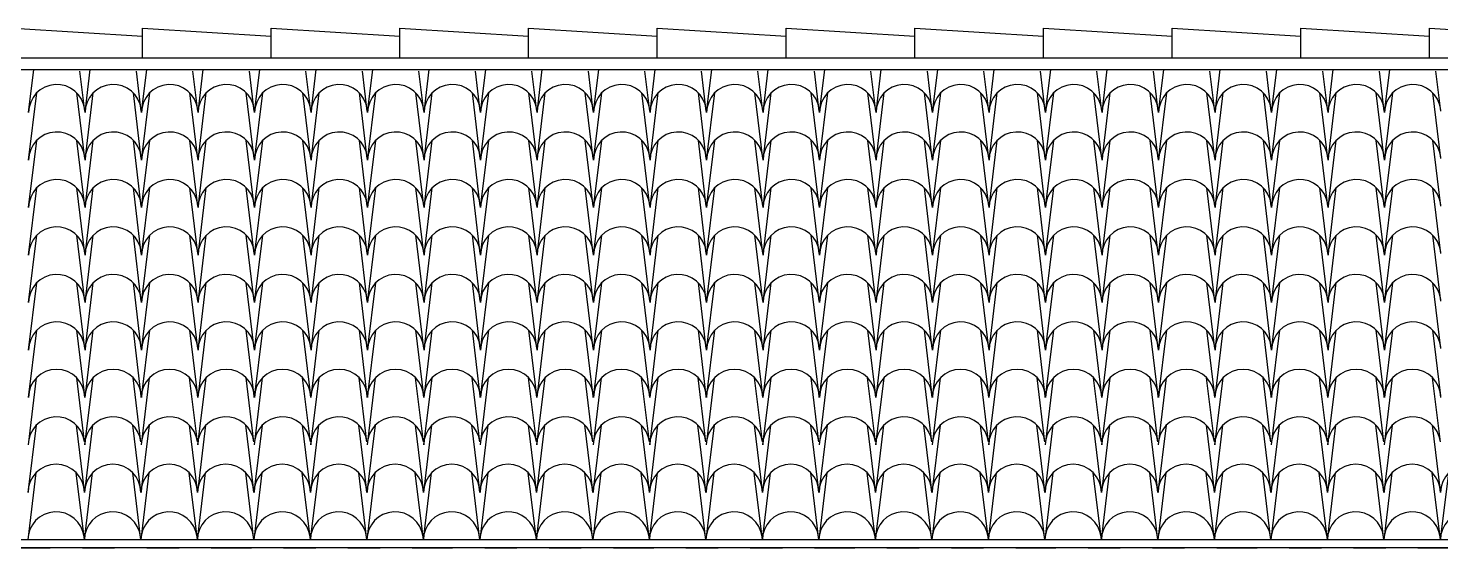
# Model space of a CAD drawing. Extents: x 183 to 373, y 23 to 105.
# Drawn here: x 220.307 to 224.697, y 49.585 to 51.2 of the extents above; entities that cross this region are included whole.
import ezdxf

# ---------------------------------------------------------------- set-up
doc = ezdxf.new("R2010")
doc.units = 0
doc.header["$LTSCALE"] = 0.005
doc.linetypes.add('C5', pattern=[60, 50, -5, 0, -5])
doc.linetypes.add('TRAÇO-2PTOS_P', pattern=[0.625, 0.25, -0.125, 0, -0.125, 0, -0.125])
for name, color, linetype in [('A-01', 1, 'CONTINUOUS'), ('ARQ-EXO-1_100', 251, 'C5'), ('BL-AR-TELHA 2', 2, 'CONTINUOUS'), ('TELHA', 3, 'CONTINUOUS')]:
    doc.layers.add(name, color=color, linetype=linetype)

msp = doc.modelspace()

# ---------------------------------------------------------------- linework, layer by layer
at = {"layer": 'A-01', "color": 3}
for p, q in [((220.2623, 51.1998), (220.6623, 51.1753)), ((220.6623, 51.1077), (220.6623, 51.1998)), ((220.6623, 51.1998), (221.0622, 51.1753)), ((221.0622, 51.1998), (221.4622, 51.1753)), ((221.0622, 51.1077), (221.0622, 51.1998)), ((221.4622, 51.1077), (221.4622, 51.1998)), ((221.4622, 51.1998), (221.8622, 51.1753)), ((221.8622, 51.1077), (221.8622, 51.1998)), ((221.8622, 51.1998), (222.2622, 51.1753)), ((222.2622, 51.1077), (222.2622, 51.1998)), ((222.2622, 51.1998), (222.6622, 51.1753)), ((222.6622, 51.1998), (223.0622, 51.1753)), ((222.6622, 51.1077), (222.6622, 51.1998)), ((223.0622, 51.1077), (223.0622, 51.1998)), ((223.0622, 51.1998), (223.4622, 51.1753)), ((223.4622, 51.1077), (223.4622, 51.1998)), ((223.4622, 51.1998), (223.8622, 51.1753)), ((223.8622, 51.1077), (223.8622, 51.1998)), ((223.8622, 51.1998), (224.2622, 51.1753)), ((224.2622, 51.1998), (224.6622, 51.1753)), ((224.2622, 51.1077), (224.2622, 51.1998)), ((224.6622, 51.1077), (224.6622, 51.1998)), ((224.6622, 51.1998), (225.0622, 51.1753)), ((212.5123, 51.1077), (261.8473, 51.1077)), ((212.5123, 51.0717), (261.8473, 51.0717))]:
    msp.add_line(p, q, dxfattribs=at)
at = {"layer": 'ARQ-EXO-1_100', "color": 252, "linetype": 'TRAÇO-2PTOS_P', "ltscale": 100}
msp.add_line((205.8759, 49.5853), (267.1857, 49.5853), dxfattribs=at)
at = {"layer": 'BL-AR-TELHA 2'}
for p, q in [((220.3086, 50.9375), (220.3247, 51.0717)), ((220.483, 50.9423), (220.4681, 51.066)), ((220.4841, 50.9375), (220.5003, 51.0717)), ((220.6586, 50.9423), (220.6437, 51.066)), ((220.6597, 50.9375), (220.6759, 51.0717)), ((220.8341, 50.9423), (220.8192, 51.066)), ((220.8353, 50.9375), (220.8514, 51.0717)), ((221.0097, 50.9423), (220.9948, 51.066)), ((221.0109, 50.9375), (221.027, 51.0717)), ((221.1853, 50.9423), (221.1704, 51.066)), ((221.1864, 50.9375), (221.2026, 51.0717)), ((221.3609, 50.9423), (221.3459, 51.066)), ((221.362, 50.9375), (221.3781, 51.0717)), ((221.5364, 50.9423), (221.5215, 51.066)), ((221.5376, 50.9375), (221.5537, 51.0717)), ((221.712, 50.9423), (221.6971, 51.066)), ((221.7131, 50.9375), (221.7293, 51.0717)), ((221.8876, 50.9423), (221.8727, 51.066)), ((221.8887, 50.9375), (221.9048, 51.0717)), ((222.0631, 50.9423), (222.0482, 51.066)), ((222.0643, 50.9375), (222.0804, 51.0717)), ((222.2387, 50.9423), (222.2238, 51.066)), ((222.2398, 50.9375), (222.256, 51.0717)), ((222.4143, 50.9423), (222.3994, 51.066)), ((222.4154, 50.9375), (222.4316, 51.0717)), ((222.5898, 50.9423), (222.5749, 51.066)), ((222.591, 50.9375), (222.6071, 51.0717)), ((222.7654, 50.9423), (222.7505, 51.066)), ((222.7665, 50.9375), (222.7827, 51.0717)), ((222.941, 50.9423), (222.9261, 51.066)), ((222.9421, 50.9375), (222.9583, 51.0717)), ((223.1165, 50.9423), (223.1016, 51.066)), ((223.1177, 50.9375), (223.1338, 51.0717)), ((223.2921, 50.9423), (223.2772, 51.066)), ((223.2933, 50.9375), (223.3094, 51.0717)), ((223.4677, 50.9423), (223.4528, 51.066)), ((223.4688, 50.9375), (223.485, 51.0717)), ((223.6433, 50.9423), (223.6284, 51.066)), ((223.6444, 50.9375), (223.6605, 51.0717)), ((223.8188, 50.9423), (223.8039, 51.066)), ((223.82, 50.9375), (223.8361, 51.0717)), ((223.9944, 50.9423), (223.9795, 51.066)), ((223.9955, 50.9375), (224.0117, 51.0717)), ((224.17, 50.9423), (224.1551, 51.066)), ((224.1711, 50.9375), (224.1873, 51.0717)), ((224.3455, 50.9423), (224.3306, 51.066)), ((224.3467, 50.9375), (224.3628, 51.0717)), ((224.5211, 50.9423), (224.5062, 51.066)), ((224.5222, 50.9375), (224.5384, 51.0717)), ((224.6967, 50.9423), (224.6818, 51.066)), ((220.3086, 50.79), (220.3337, 50.9989)), ((220.483, 50.7947), (220.4584, 50.9989)), ((220.4841, 50.79), (220.5093, 50.9989)), ((220.6586, 50.7947), (220.634, 50.9989)), ((220.6597, 50.79), (220.6849, 50.9989)), ((220.8341, 50.7947), (220.8096, 50.9989)), ((220.8353, 50.79), (220.8604, 50.9989)), ((221.0097, 50.7947), (220.9851, 50.9989)), ((221.0109, 50.79), (221.036, 50.9989)), ((221.1853, 50.7947), (221.1607, 50.9989)), ((221.1864, 50.79), (221.2116, 50.9989)), ((221.3609, 50.7947), (221.3363, 50.9989)), ((221.362, 50.79), (221.3871, 50.9989)), ((221.5364, 50.7947), (221.5118, 50.9989)), ((221.5376, 50.79), (221.5627, 50.9989)), ((221.712, 50.7947), (221.6874, 50.9989)), ((221.7131, 50.79), (221.7383, 50.9989)), ((221.8876, 50.7947), (221.863, 50.9989)), ((221.8887, 50.79), (221.9139, 50.9989)), ((222.0631, 50.7947), (222.0385, 50.9989)), ((222.0643, 50.79), (222.0894, 50.9989)), ((222.2387, 50.7947), (222.2141, 50.9989)), ((222.2398, 50.79), (222.265, 50.9989)), ((222.4143, 50.7947), (222.3897, 50.9989)), ((222.4154, 50.79), (222.4406, 50.9989)), ((222.5898, 50.7947), (222.5653, 50.9989)), ((222.591, 50.79), (222.6161, 50.9989)), ((222.7654, 50.7947), (222.7408, 50.9989)), ((222.7665, 50.79), (222.7917, 50.9989)), ((222.941, 50.7947), (222.9164, 50.9989)), ((222.9421, 50.79), (222.9673, 50.9989)), ((223.1165, 50.7947), (223.092, 50.9989)), ((223.1177, 50.79), (223.1428, 50.9989)), ((223.2921, 50.7947), (223.2675, 50.9989)), ((223.2933, 50.79), (223.3184, 50.9989)), ((223.4677, 50.7947), (223.4431, 50.9989)), ((223.4688, 50.79), (223.494, 50.9989)), ((223.6433, 50.7947), (223.6187, 50.9989)), ((223.6444, 50.79), (223.6695, 50.9989)), ((223.8188, 50.7947), (223.7942, 50.9989)), ((223.82, 50.79), (223.8451, 50.9989)), ((223.9944, 50.7947), (223.9698, 50.9989)), ((223.9955, 50.79), (224.0207, 50.9989)), ((224.17, 50.7947), (224.1454, 50.9989)), ((224.1711, 50.79), (224.1963, 50.9989)), ((224.3455, 50.7947), (224.321, 50.9989)), ((224.3467, 50.79), (224.3718, 50.9989)), ((224.5211, 50.7947), (224.4965, 50.9989)), ((224.5222, 50.79), (224.5474, 50.9989)), ((224.6967, 50.7947), (224.6721, 50.9989)), ((220.3086, 50.6424), (220.3337, 50.8514)), ((220.483, 50.6472), (220.4584, 50.8514)), ((220.4841, 50.6424), (220.5093, 50.8514)), ((220.6586, 50.6472), (220.634, 50.8514)), ((220.6597, 50.6424), (220.6849, 50.8514)), ((220.8341, 50.6472), (220.8096, 50.8514)), ((220.8353, 50.6424), (220.8604, 50.8514)), ((221.0097, 50.6472), (220.9851, 50.8514)), ((221.0109, 50.6424), (221.036, 50.8514)), ((221.1853, 50.6472), (221.1607, 50.8514)), ((221.1864, 50.6424), (221.2116, 50.8514)), ((221.3609, 50.6472), (221.3363, 50.8514)), ((221.362, 50.6424), (221.3871, 50.8514)), ((221.5364, 50.6472), (221.5118, 50.8514)), ((221.5376, 50.6424), (221.5627, 50.8514)), ((221.712, 50.6472), (221.6874, 50.8514)), ((221.7131, 50.6424), (221.7383, 50.8514)), ((221.8876, 50.6472), (221.863, 50.8514)), ((221.8887, 50.6424), (221.9139, 50.8514)), ((222.0631, 50.6472), (222.0385, 50.8514)), ((222.0643, 50.6424), (222.0894, 50.8514)), ((222.2387, 50.6472), (222.2141, 50.8514)), ((222.2398, 50.6424), (222.265, 50.8514)), ((222.4143, 50.6472), (222.3897, 50.8514)), ((222.4154, 50.6424), (222.4406, 50.8514)), ((222.5898, 50.6472), (222.5653, 50.8514)), ((222.591, 50.6424), (222.6161, 50.8514)), ((222.7654, 50.6472), (222.7408, 50.8514)), ((222.7665, 50.6424), (222.7917, 50.8514)), ((222.941, 50.6472), (222.9164, 50.8514)), ((222.9421, 50.6424), (222.9673, 50.8514)), ((223.1165, 50.6472), (223.092, 50.8514)), ((223.1177, 50.6424), (223.1428, 50.8514)), ((223.2921, 50.6472), (223.2675, 50.8514)), ((223.2933, 50.6424), (223.3184, 50.8514)), ((223.4677, 50.6472), (223.4431, 50.8514)), ((223.4688, 50.6424), (223.494, 50.8514)), ((223.6433, 50.6472), (223.6187, 50.8514)), ((223.6444, 50.6424), (223.6695, 50.8514)), ((223.8188, 50.6472), (223.7942, 50.8514)), ((223.82, 50.6424), (223.8451, 50.8514)), ((223.9944, 50.6472), (223.9698, 50.8514)), ((223.9955, 50.6424), (224.0207, 50.8514)), ((224.17, 50.6472), (224.1454, 50.8514)), ((224.1711, 50.6424), (224.1963, 50.8514)), ((224.3455, 50.6472), (224.321, 50.8514)), ((224.3467, 50.6424), (224.3718, 50.8514)), ((224.5211, 50.6472), (224.4965, 50.8514)), ((224.5222, 50.6424), (224.5474, 50.8514)), ((224.6967, 50.6472), (224.6721, 50.8514)), ((220.3086, 50.4949), (220.3337, 50.7038)), ((220.483, 50.4996), (220.4584, 50.7038)), ((220.4841, 50.4949), (220.5093, 50.7038)), ((220.6586, 50.4996), (220.634, 50.7038)), ((220.6597, 50.4949), (220.6849, 50.7038)), ((220.8341, 50.4996), (220.8096, 50.7038)), ((220.8353, 50.4949), (220.8604, 50.7038)), ((221.0097, 50.4996), (220.9851, 50.7038)), ((221.0109, 50.4949), (221.036, 50.7038)), ((221.1853, 50.4996), (221.1607, 50.7038)), ((221.1864, 50.4949), (221.2116, 50.7038)), ((221.3609, 50.4996), (221.3363, 50.7038)), ((221.362, 50.4949), (221.3871, 50.7038)), ((221.5364, 50.4996), (221.5118, 50.7038)), ((221.5376, 50.4949), (221.5627, 50.7038)), ((221.712, 50.4996), (221.6874, 50.7038)), ((221.7131, 50.4949), (221.7383, 50.7038)), ((221.8876, 50.4996), (221.863, 50.7038)), ((221.8887, 50.4949), (221.9139, 50.7038)), ((222.0631, 50.4996), (222.0385, 50.7038)), ((222.0643, 50.4949), (222.0894, 50.7038)), ((222.2387, 50.4996), (222.2141, 50.7038)), ((222.2398, 50.4949), (222.265, 50.7038)), ((222.4143, 50.4996), (222.3897, 50.7038)), ((222.4154, 50.4949), (222.4406, 50.7038)), ((222.5898, 50.4996), (222.5653, 50.7038)), ((222.591, 50.4949), (222.6161, 50.7038)), ((222.7654, 50.4996), (222.7408, 50.7038)), ((222.7665, 50.4949), (222.7917, 50.7038)), ((222.941, 50.4996), (222.9164, 50.7038)), ((222.9421, 50.4949), (222.9673, 50.7038)), ((223.1165, 50.4996), (223.092, 50.7038)), ((223.1177, 50.4949), (223.1428, 50.7038)), ((223.2921, 50.4996), (223.2675, 50.7038)), ((223.2933, 50.4949), (223.3184, 50.7038)), ((223.4677, 50.4996), (223.4431, 50.7038)), ((223.4688, 50.4949), (223.494, 50.7038)), ((223.6433, 50.4996), (223.6187, 50.7038)), ((223.6444, 50.4949), (223.6695, 50.7038)), ((223.8188, 50.4996), (223.7942, 50.7038)), ((223.82, 50.4949), (223.8451, 50.7038)), ((223.9944, 50.4996), (223.9698, 50.7038)), ((223.9955, 50.4949), (224.0207, 50.7038)), ((224.17, 50.4996), (224.1454, 50.7038)), ((224.1711, 50.4949), (224.1963, 50.7038)), ((224.3455, 50.4996), (224.321, 50.7038)), ((224.3467, 50.4949), (224.3718, 50.7038)), ((224.5211, 50.4996), (224.4965, 50.7038)), ((224.5222, 50.4949), (224.5474, 50.7038)), ((224.6967, 50.4996), (224.6721, 50.7038)), ((220.3086, 50.3473), (220.3337, 50.5563)), ((220.483, 50.3521), (220.4584, 50.5563)), ((220.4841, 50.3473), (220.5093, 50.5563)), ((220.6586, 50.3521), (220.634, 50.5563)), ((220.6597, 50.3473), (220.6849, 50.5563)), ((220.8341, 50.3521), (220.8096, 50.5563)), ((220.8353, 50.3473), (220.8604, 50.5563)), ((221.0097, 50.3521), (220.9851, 50.5563)), ((221.0109, 50.3473), (221.036, 50.5563)), ((221.1853, 50.3521), (221.1607, 50.5563)), ((221.1864, 50.3473), (221.2116, 50.5563)), ((221.3609, 50.3521), (221.3363, 50.5563)), ((221.362, 50.3473), (221.3871, 50.5563)), ((221.5364, 50.3521), (221.5118, 50.5563)), ((221.5376, 50.3473), (221.5627, 50.5563)), ((221.712, 50.3521), (221.6874, 50.5563)), ((221.7131, 50.3473), (221.7383, 50.5563)), ((221.8876, 50.3521), (221.863, 50.5563)), ((221.8887, 50.3473), (221.9139, 50.5563)), ((222.0631, 50.3521), (222.0385, 50.5563)), ((222.0643, 50.3473), (222.0894, 50.5563)), ((222.2387, 50.3521), (222.2141, 50.5563)), ((222.2398, 50.3473), (222.265, 50.5563)), ((222.4143, 50.3521), (222.3897, 50.5563)), ((222.4154, 50.3473), (222.4406, 50.5563)), ((222.5898, 50.3521), (222.5653, 50.5563)), ((222.591, 50.3473), (222.6161, 50.5563)), ((222.7654, 50.3521), (222.7408, 50.5563)), ((222.7665, 50.3473), (222.7917, 50.5563)), ((222.941, 50.3521), (222.9164, 50.5563)), ((222.9421, 50.3473), (222.9673, 50.5563)), ((223.1165, 50.3521), (223.092, 50.5563)), ((223.1177, 50.3473), (223.1428, 50.5563)), ((223.2921, 50.3521), (223.2675, 50.5563)), ((223.2933, 50.3473), (223.3184, 50.5563)), ((223.4677, 50.3521), (223.4431, 50.5563)), ((223.4688, 50.3473), (223.494, 50.5563)), ((223.6433, 50.3521), (223.6187, 50.5563)), ((223.6444, 50.3473), (223.6695, 50.5563)), ((223.8188, 50.3521), (223.7942, 50.5563)), ((223.82, 50.3473), (223.8451, 50.5563)), ((223.9944, 50.3521), (223.9698, 50.5563)), ((223.9955, 50.3473), (224.0207, 50.5563)), ((224.17, 50.3521), (224.1454, 50.5563)), ((224.1711, 50.3473), (224.1963, 50.5563)), ((224.3455, 50.3521), (224.321, 50.5563)), ((224.3467, 50.3473), (224.3718, 50.5563)), ((224.5211, 50.3521), (224.4965, 50.5563)), ((224.5222, 50.3473), (224.5474, 50.5563)), ((224.6967, 50.3521), (224.6721, 50.5563)), ((220.3086, 50.1998), (220.3337, 50.4087)), ((220.483, 50.2045), (220.4584, 50.4087)), ((220.4841, 50.1998), (220.5093, 50.4087)), ((220.6586, 50.2045), (220.634, 50.4087)), ((220.6597, 50.1998), (220.6849, 50.4087)), ((220.8341, 50.2045), (220.8096, 50.4087)), ((220.8353, 50.1998), (220.8604, 50.4087)), ((221.0097, 50.2045), (220.9851, 50.4087)), ((221.0109, 50.1998), (221.036, 50.4087)), ((221.1853, 50.2045), (221.1607, 50.4087)), ((221.1864, 50.1998), (221.2116, 50.4087)), ((221.3609, 50.2045), (221.3363, 50.4087)), ((221.362, 50.1998), (221.3871, 50.4087)), ((221.5364, 50.2045), (221.5118, 50.4087)), ((221.5376, 50.1998), (221.5627, 50.4087)), ((221.712, 50.2045), (221.6874, 50.4087)), ((221.7131, 50.1998), (221.7383, 50.4087)), ((221.8876, 50.2045), (221.863, 50.4087)), ((221.8887, 50.1998), (221.9139, 50.4087)), ((222.0631, 50.2045), (222.0385, 50.4087)), ((222.0643, 50.1998), (222.0894, 50.4087)), ((222.2387, 50.2045), (222.2141, 50.4087)), ((222.2398, 50.1998), (222.265, 50.4087)), ((222.4143, 50.2045), (222.3897, 50.4087)), ((222.4154, 50.1998), (222.4406, 50.4087)), ((222.5898, 50.2045), (222.5653, 50.4087)), ((222.591, 50.1998), (222.6161, 50.4087)), ((222.7654, 50.2045), (222.7408, 50.4087)), ((222.7665, 50.1998), (222.7917, 50.4087)), ((222.941, 50.2045), (222.9164, 50.4087)), ((222.9421, 50.1998), (222.9673, 50.4087)), ((223.1165, 50.2045), (223.092, 50.4087)), ((223.1177, 50.1998), (223.1428, 50.4087)), ((223.2921, 50.2045), (223.2675, 50.4087)), ((223.2933, 50.1998), (223.3184, 50.4087)), ((223.4677, 50.2045), (223.4431, 50.4087)), ((223.4688, 50.1998), (223.494, 50.4087)), ((223.6433, 50.2045), (223.6187, 50.4087)), ((223.6444, 50.1998), (223.6695, 50.4087)), ((223.8188, 50.2045), (223.7942, 50.4087)), ((223.82, 50.1998), (223.8451, 50.4087)), ((223.9944, 50.2045), (223.9698, 50.4087)), ((223.9955, 50.1998), (224.0207, 50.4087)), ((224.17, 50.2045), (224.1454, 50.4087)), ((224.1711, 50.1998), (224.1963, 50.4087)), ((224.3455, 50.2045), (224.321, 50.4087)), ((224.3467, 50.1998), (224.3718, 50.4087)), ((224.5211, 50.2045), (224.4965, 50.4087)), ((224.5222, 50.1998), (224.5474, 50.4087)), ((224.6967, 50.2045), (224.6721, 50.4087)), ((220.3086, 50.0522), (220.3337, 50.2612)), ((220.483, 50.057), (220.4584, 50.2612)), ((220.4841, 50.0522), (220.5093, 50.2612)), ((220.6586, 50.057), (220.634, 50.2612)), ((220.6597, 50.0522), (220.6849, 50.2612)), ((220.8341, 50.057), (220.8096, 50.2612)), ((220.8353, 50.0522), (220.8604, 50.2612)), ((221.0097, 50.057), (220.9851, 50.2612)), ((221.0109, 50.0522), (221.036, 50.2612)), ((221.1853, 50.057), (221.1607, 50.2612)), ((221.1864, 50.0522), (221.2116, 50.2612)), ((221.3609, 50.057), (221.3363, 50.2612)), ((221.362, 50.0522), (221.3871, 50.2612)), ((221.5364, 50.057), (221.5118, 50.2612)), ((221.5376, 50.0522), (221.5627, 50.2612)), ((221.712, 50.057), (221.6874, 50.2612)), ((221.7131, 50.0522), (221.7383, 50.2612)), ((221.8876, 50.057), (221.863, 50.2612)), ((221.8887, 50.0522), (221.9139, 50.2612)), ((222.0631, 50.057), (222.0385, 50.2612)), ((222.0643, 50.0522), (222.0894, 50.2612)), ((222.2387, 50.057), (222.2141, 50.2612)), ((222.2398, 50.0522), (222.265, 50.2612)), ((222.4143, 50.057), (222.3897, 50.2612)), ((222.4154, 50.0522), (222.4406, 50.2612)), ((222.5898, 50.057), (222.5653, 50.2612)), ((222.591, 50.0522), (222.6161, 50.2612)), ((222.7654, 50.057), (222.7408, 50.2612)), ((222.7665, 50.0522), (222.7917, 50.2612)), ((222.941, 50.057), (222.9164, 50.2612)), ((222.9421, 50.0522), (222.9673, 50.2612)), ((223.1165, 50.057), (223.092, 50.2612)), ((223.1177, 50.0522), (223.1428, 50.2612)), ((223.2921, 50.057), (223.2675, 50.2612)), ((223.2933, 50.0522), (223.3184, 50.2612)), ((223.4677, 50.057), (223.4431, 50.2612)), ((223.4688, 50.0522), (223.494, 50.2612)), ((223.6433, 50.057), (223.6187, 50.2612)), ((223.6444, 50.0522), (223.6695, 50.2612)), ((223.8188, 50.057), (223.7942, 50.2612)), ((223.82, 50.0522), (223.8451, 50.2612)), ((223.9944, 50.057), (223.9698, 50.2612)), ((223.9955, 50.0522), (224.0207, 50.2612)), ((224.17, 50.057), (224.1454, 50.2612)), ((224.1711, 50.0522), (224.1963, 50.2612)), ((224.3455, 50.057), (224.321, 50.2612)), ((224.3467, 50.0522), (224.3718, 50.2612)), ((224.5211, 50.057), (224.4965, 50.2612)), ((224.5222, 50.0522), (224.5474, 50.2612)), ((224.6967, 50.057), (224.6721, 50.2612)), ((220.308, 49.9047), (220.3332, 50.1136)), ((220.4819, 49.9142), (220.4579, 50.1136)), ((220.4836, 49.9047), (220.5087, 50.1136)), ((220.6574, 49.9142), (220.6334, 50.1136)), ((220.6591, 49.9047), (220.6843, 50.1136)), ((220.833, 49.9142), (220.809, 50.1136)), ((220.8347, 49.9047), (220.8599, 50.1136)), ((221.0086, 49.9142), (220.9846, 50.1136)), ((221.0103, 49.9047), (221.0354, 50.1136)), ((221.1841, 49.9142), (221.1601, 50.1136)), ((221.1859, 49.9047), (221.211, 50.1136)), ((221.3597, 49.9142), (221.3357, 50.1136)), ((221.3614, 49.9047), (221.3866, 50.1136)), ((221.5353, 49.9142), (221.5113, 50.1136)), ((221.537, 49.9047), (221.5621, 50.1136)), ((221.7109, 49.9142), (221.6868, 50.1136)), ((221.7126, 49.9047), (221.7377, 50.1136)), ((221.8864, 49.9142), (221.8624, 50.1136)), ((221.8881, 49.9047), (221.9133, 50.1136)), ((222.062, 49.9142), (222.038, 50.1136)), ((222.0637, 49.9047), (222.0889, 50.1136)), ((222.2376, 49.9142), (222.2135, 50.1136)), ((222.2393, 49.9047), (222.2644, 50.1136)), ((222.4131, 49.9142), (222.3891, 50.1136)), ((222.4148, 49.9047), (222.44, 50.1136)), ((222.5887, 49.9142), (222.5647, 50.1136)), ((222.5904, 49.9047), (222.6156, 50.1136)), ((222.7643, 49.9142), (222.7403, 50.1136)), ((222.766, 49.9047), (222.7911, 50.1136)), ((222.9398, 49.9142), (222.9158, 50.1136)), ((222.9415, 49.9047), (222.9667, 50.1136)), ((223.1154, 49.9142), (223.0914, 50.1136)), ((223.1171, 49.9047), (223.1423, 50.1136)), ((223.291, 49.9142), (223.267, 50.1136)), ((223.2927, 49.9047), (223.3178, 50.1136)), ((223.4665, 49.9142), (223.4425, 50.1136)), ((223.4683, 49.9047), (223.4934, 50.1136)), ((223.6421, 49.9142), (223.6181, 50.1136)), ((223.6438, 49.9047), (223.669, 50.1136)), ((223.8177, 49.9142), (223.7937, 50.1136)), ((223.8194, 49.9047), (223.8445, 50.1136)), ((223.9933, 49.9142), (223.9692, 50.1136)), ((223.995, 49.9047), (224.0201, 50.1136)), ((224.1688, 49.9142), (224.1448, 50.1136)), ((224.1705, 49.9047), (224.1957, 50.1136)), ((224.3444, 49.9142), (224.3204, 50.1136)), ((224.3461, 49.9047), (224.3713, 50.1136)), ((224.52, 49.9142), (224.496, 50.1136)), ((224.5217, 49.9047), (224.5468, 50.1136)), ((224.6955, 49.9142), (224.6715, 50.1136)), ((220.3074, 49.7571), (220.3326, 49.9661)), ((220.4819, 49.7619), (220.4573, 49.9661)), ((220.483, 49.7571), (220.5082, 49.9661)), ((220.6574, 49.7619), (220.6329, 49.9661)), ((220.6586, 49.7571), (220.6837, 49.9661)), ((220.833, 49.7619), (220.8084, 49.9661)), ((220.8341, 49.7571), (220.8593, 49.9661)), ((221.0086, 49.7619), (220.984, 49.9661)), ((221.0097, 49.7571), (221.0349, 49.9661)), ((221.1841, 49.7619), (221.1596, 49.9661)), ((221.1853, 49.7571), (221.2104, 49.9661)), ((221.3597, 49.7619), (221.3351, 49.9661)), ((221.3609, 49.7571), (221.386, 49.9661)), ((221.5353, 49.7619), (221.5107, 49.9661)), ((221.5364, 49.7571), (221.5616, 49.9661)), ((221.7109, 49.7619), (221.6863, 49.9661)), ((221.712, 49.7571), (221.7371, 49.9661)), ((221.8864, 49.7619), (221.8618, 49.9661)), ((221.8876, 49.7571), (221.9127, 49.9661)), ((222.062, 49.7619), (222.0374, 49.9661)), ((222.0631, 49.7571), (222.0883, 49.9661)), ((222.2376, 49.7619), (222.213, 49.9661)), ((222.2387, 49.7571), (222.2639, 49.9661)), ((222.4131, 49.7619), (222.3885, 49.9661)), ((222.4143, 49.7571), (222.4394, 49.9661)), ((222.5887, 49.7619), (222.5641, 49.9661)), ((222.5898, 49.7571), (222.615, 49.9661)), ((222.7643, 49.7619), (222.7397, 49.9661)), ((222.7654, 49.7571), (222.7906, 49.9661)), ((222.9398, 49.7619), (222.9153, 49.9661)), ((222.941, 49.7571), (222.9661, 49.9661)), ((223.1154, 49.7619), (223.0908, 49.9661)), ((223.1165, 49.7571), (223.1417, 49.9661)), ((223.291, 49.7619), (223.2664, 49.9661)), ((223.2921, 49.7571), (223.3173, 49.9661)), ((223.4665, 49.7619), (223.442, 49.9661)), ((223.4677, 49.7571), (223.4928, 49.9661)), ((223.6421, 49.7619), (223.6175, 49.9661)), ((223.6433, 49.7571), (223.6684, 49.9661)), ((223.8177, 49.7619), (223.7931, 49.9661)), ((223.8188, 49.7571), (223.844, 49.9661)), ((223.9933, 49.7619), (223.9687, 49.9661)), ((223.9944, 49.7571), (224.0195, 49.9661)), ((224.1688, 49.7619), (224.1442, 49.9661)), ((224.17, 49.7571), (224.1951, 49.9661)), ((224.3444, 49.7619), (224.3198, 49.9661)), ((224.3455, 49.7571), (224.3707, 49.9661)), ((224.52, 49.7619), (224.4954, 49.9661)), ((224.5211, 49.7571), (224.5463, 49.9661)), ((224.6955, 49.7619), (224.671, 49.9661)), ((220.3069, 49.6096), (220.332, 49.8185)), ((220.4819, 49.6096), (220.4567, 49.8185)), ((220.4824, 49.6096), (220.5076, 49.8185)), ((220.6574, 49.6096), (220.6323, 49.8185)), ((220.658, 49.6096), (220.6832, 49.8185)), ((220.833, 49.6096), (220.8079, 49.8185)), ((220.8336, 49.6096), (220.8587, 49.8185)), ((221.0086, 49.6096), (220.9834, 49.8185)), ((221.0091, 49.6096), (221.0343, 49.8185)), ((221.1841, 49.6096), (221.159, 49.8185)), ((221.1847, 49.6096), (221.2099, 49.8185)), ((221.3597, 49.6096), (221.3346, 49.8185)), ((221.3603, 49.6096), (221.3854, 49.8185)), ((221.5353, 49.6096), (221.5101, 49.8185)), ((221.5359, 49.6096), (221.561, 49.8185)), ((221.7109, 49.6096), (221.6857, 49.8185)), ((221.7114, 49.6096), (221.7366, 49.8185)), ((221.8864, 49.6096), (221.8613, 49.8185)), ((221.887, 49.6096), (221.9121, 49.8185)), ((222.062, 49.6096), (222.0368, 49.8185)), ((222.0626, 49.6096), (222.0877, 49.8185)), ((222.2376, 49.6096), (222.2124, 49.8185)), ((222.2381, 49.6096), (222.2633, 49.8185)), ((222.4131, 49.6096), (222.388, 49.8185)), ((222.4137, 49.6096), (222.4389, 49.8185)), ((222.5887, 49.6096), (222.5635, 49.8185)), ((222.5893, 49.6096), (222.6144, 49.8185)), ((222.7643, 49.6096), (222.7391, 49.8185)), ((222.7648, 49.6096), (222.79, 49.8185)), ((222.9398, 49.6096), (222.9147, 49.8185)), ((222.9404, 49.6096), (222.9656, 49.8185)), ((223.1154, 49.6096), (223.0903, 49.8185)), ((223.116, 49.6096), (223.1411, 49.8185)), ((223.291, 49.6096), (223.2658, 49.8185)), ((223.2915, 49.6096), (223.3167, 49.8185)), ((223.4665, 49.6096), (223.4414, 49.8185)), ((223.4671, 49.6096), (223.4923, 49.8185)), ((223.6421, 49.6096), (223.617, 49.8185)), ((223.6427, 49.6096), (223.6678, 49.8185)), ((223.8177, 49.6096), (223.7925, 49.8185)), ((223.8183, 49.6096), (223.8434, 49.8185)), ((223.9933, 49.6096), (223.9681, 49.8185)), ((223.9938, 49.6096), (224.019, 49.8185)), ((224.1688, 49.6096), (224.1437, 49.8185)), ((224.1694, 49.6096), (224.1945, 49.8185)), ((224.3444, 49.6096), (224.3192, 49.8185)), ((224.345, 49.6096), (224.3701, 49.8185)), ((224.52, 49.6096), (224.4948, 49.8185)), ((224.5205, 49.6096), (224.5457, 49.8185)), ((224.6955, 49.6096), (224.6704, 49.8185)), ((224.6961, 49.6096), (224.7213, 49.8185))]:
    msp.add_line(p, q, dxfattribs=at)
for centre, start in [((220.3961, 50.9375), 6.5419), ((220.5716, 50.9375), 6.5419), ((220.7472, 50.9375), 6.5419), ((220.9228, 50.9375), 6.5419), ((221.0984, 50.9375), 6.5419), ((221.2739, 50.9375), 6.5419), ((221.4495, 50.9375), 6.5419), ((221.6251, 50.9375), 6.5419), ((221.8006, 50.9375), 6.5419), ((221.9762, 50.9375), 6.5419), ((222.1518, 50.9375), 6.5419), ((222.3273, 50.9375), 6.5419), ((222.5029, 50.9375), 6.5419), ((222.6785, 50.9375), 6.5419), ((222.854, 50.9375), 6.5419), ((223.0296, 50.9375), 6.5419), ((223.2052, 50.9375), 6.5419), ((223.3808, 50.9375), 6.5419), ((223.5563, 50.9375), 6.5419), ((223.7319, 50.9375), 6.5419), ((223.9075, 50.9375), 6.5419), ((224.083, 50.9375), 6.5419), ((224.2586, 50.9375), 6.5419), ((224.4342, 50.9375), 6.5419), ((224.6097, 50.9375), 6.5419), ((220.3961, 50.79), 6.5419), ((220.5716, 50.79), 6.5419), ((220.7472, 50.79), 6.5419), ((220.9228, 50.79), 6.5419), ((221.0984, 50.79), 6.5419), ((221.2739, 50.79), 6.5419), ((221.4495, 50.79), 6.5419), ((221.6251, 50.79), 6.5419), ((221.8006, 50.79), 6.5419), ((221.9762, 50.79), 6.5419), ((222.1518, 50.79), 6.5419), ((222.3273, 50.79), 6.5419), ((222.5029, 50.79), 6.5419), ((222.6785, 50.79), 6.5419), ((222.854, 50.79), 6.5419), ((223.0296, 50.79), 6.5419), ((223.2052, 50.79), 6.5419), ((223.3808, 50.79), 6.5419), ((223.5563, 50.79), 6.5419), ((223.7319, 50.79), 6.5419), ((223.9075, 50.79), 6.5419), ((224.083, 50.79), 6.5419), ((224.2586, 50.79), 6.5419), ((224.4342, 50.79), 6.5419), ((224.6097, 50.79), 6.5419), ((220.3961, 50.6424), 6.5419), ((220.5716, 50.6424), 6.5419), ((220.7472, 50.6424), 6.5419), ((220.9228, 50.6424), 6.5419), ((221.0984, 50.6424), 6.5419), ((221.2739, 50.6424), 6.5419), ((221.4495, 50.6424), 6.5419), ((221.6251, 50.6424), 6.5419), ((221.8006, 50.6424), 6.5419), ((221.9762, 50.6424), 6.5419), ((222.1518, 50.6424), 6.5419), ((222.3273, 50.6424), 6.5419), ((222.5029, 50.6424), 6.5419), ((222.6785, 50.6424), 6.5419), ((222.854, 50.6424), 6.5419), ((223.0296, 50.6424), 6.5419), ((223.2052, 50.6424), 6.5419), ((223.3808, 50.6424), 6.5419), ((223.5563, 50.6424), 6.5419), ((223.7319, 50.6424), 6.5419), ((223.9075, 50.6424), 6.5419), ((224.083, 50.6424), 6.5419), ((224.2586, 50.6424), 6.5419), ((224.4342, 50.6424), 6.5419), ((224.6097, 50.6424), 6.5419), ((220.3961, 50.4949), 6.5419), ((220.5716, 50.4949), 6.5419), ((220.7472, 50.4949), 6.5419), ((220.9228, 50.4949), 6.5419), ((221.0984, 50.4949), 6.5419), ((221.2739, 50.4949), 6.5419), ((221.4495, 50.4949), 6.5419), ((221.6251, 50.4949), 6.5419), ((221.8006, 50.4949), 6.5419), ((221.9762, 50.4949), 6.5419), ((222.1518, 50.4949), 6.5419), ((222.3273, 50.4949), 6.5419), ((222.5029, 50.4949), 6.5419), ((222.6785, 50.4949), 6.5419), ((222.854, 50.4949), 6.5419), ((223.0296, 50.4949), 6.5419), ((223.2052, 50.4949), 6.5419), ((223.3808, 50.4949), 6.5419), ((223.5563, 50.4949), 6.5419), ((223.7319, 50.4949), 6.5419), ((223.9075, 50.4949), 6.5419), ((224.083, 50.4949), 6.5419), ((224.2586, 50.4949), 6.5419), ((224.4342, 50.4949), 6.5419), ((224.6097, 50.4949), 6.5419), ((220.3961, 50.3473), 6.5419), ((220.5716, 50.3473), 6.5419), ((220.7472, 50.3473), 6.5419), ((220.9228, 50.3473), 6.5419), ((221.0984, 50.3473), 6.5419), ((221.2739, 50.3473), 6.5419), ((221.4495, 50.3473), 6.5419), ((221.6251, 50.3473), 6.5419), ((221.8006, 50.3473), 6.5419), ((221.9762, 50.3473), 6.5419), ((222.1518, 50.3473), 6.5419), ((222.3273, 50.3473), 6.5419), ((222.5029, 50.3473), 6.5419), ((222.6785, 50.3473), 6.5419), ((222.854, 50.3473), 6.5419), ((223.0296, 50.3473), 6.5419), ((223.2052, 50.3473), 6.5419), ((223.3808, 50.3473), 6.5419), ((223.5563, 50.3473), 6.5419), ((223.7319, 50.3473), 6.5419), ((223.9075, 50.3473), 6.5419), ((224.083, 50.3473), 6.5419), ((224.2586, 50.3473), 6.5419), ((224.4342, 50.3473), 6.5419), ((224.6097, 50.3473), 6.5419), ((220.3961, 50.1998), 6.5419), ((220.5716, 50.1998), 6.5419), ((220.7472, 50.1998), 6.5419), ((220.9228, 50.1998), 6.5419), ((221.0984, 50.1998), 6.5419), ((221.2739, 50.1998), 6.5419), ((221.4495, 50.1998), 6.5419), ((221.6251, 50.1998), 6.5419), ((221.8006, 50.1998), 6.5419), ((221.9762, 50.1998), 6.5419), ((222.1518, 50.1998), 6.5419), ((222.3273, 50.1998), 6.5419), ((222.5029, 50.1998), 6.5419), ((222.6785, 50.1998), 6.5419), ((222.854, 50.1998), 6.5419), ((223.0296, 50.1998), 6.5419), ((223.2052, 50.1998), 6.5419), ((223.3808, 50.1998), 6.5419), ((223.5563, 50.1998), 6.5419), ((223.7319, 50.1998), 6.5419), ((223.9075, 50.1998), 6.5419), ((224.083, 50.1998), 6.5419), ((224.2586, 50.1998), 6.5419), ((224.4342, 50.1998), 6.5419), ((224.6097, 50.1998), 6.5419), ((220.3955, 50.0522), 0), ((220.5711, 50.0522), 0), ((220.7466, 50.0522), 0), ((220.9222, 50.0522), 0), ((221.0978, 50.0522), 0), ((221.2734, 50.0522), 0), ((221.4489, 50.0522), 0), ((221.6245, 50.0522), 0), ((221.8001, 50.0522), 0), ((221.9756, 50.0522), 0), ((222.1512, 50.0522), 0), ((222.3268, 50.0522), 0), ((222.5023, 50.0522), 0), ((222.6779, 50.0522), 0), ((222.8535, 50.0522), 0), ((223.029, 50.0522), 0), ((223.2046, 50.0522), 0), ((223.3802, 50.0522), 0), ((223.5558, 50.0522), 0), ((223.7313, 50.0522), 0), ((223.9069, 50.0522), 0), ((224.0825, 50.0522), 0), ((224.258, 50.0522), 0), ((224.4336, 50.0522), 0), ((224.6092, 50.0522), 0), ((220.3949, 49.9047), 6.5419), ((220.5705, 49.9047), 6.5419), ((220.7461, 49.9047), 6.5419), ((220.9216, 49.9047), 6.5419), ((221.0972, 49.9047), 6.5419), ((221.2728, 49.9047), 6.5419), ((221.4484, 49.9047), 6.5419), ((221.6239, 49.9047), 6.5419), ((221.7995, 49.9047), 6.5419), ((221.9751, 49.9047), 6.5419), ((222.1506, 49.9047), 6.5419), ((222.3262, 49.9047), 6.5419), ((222.5018, 49.9047), 6.5419), ((222.6773, 49.9047), 6.5419), ((222.8529, 49.9047), 6.5419), ((223.0285, 49.9047), 6.5419), ((223.204, 49.9047), 6.5419), ((223.3796, 49.9047), 6.5419), ((223.5552, 49.9047), 6.5419), ((223.7308, 49.9047), 6.5419), ((223.9063, 49.9047), 6.5419), ((224.0819, 49.9047), 6.5419), ((224.2575, 49.9047), 6.5419), ((224.433, 49.9047), 6.5419), ((224.6086, 49.9047), 6.5419), ((220.3944, 49.7571), 0), ((220.5699, 49.7571), 0), ((220.7455, 49.7571), 0), ((220.9211, 49.7571), 0), ((221.0966, 49.7571), 0), ((221.2722, 49.7571), 0), ((221.4478, 49.7571), 0), ((221.6234, 49.7571), 0), ((221.7989, 49.7571), 0), ((221.9745, 49.7571), 0), ((222.1501, 49.7571), 0), ((222.3256, 49.7571), 0), ((222.5012, 49.7571), 0), ((222.6768, 49.7571), 0), ((222.8523, 49.7571), 0), ((223.0279, 49.7571), 0), ((223.2035, 49.7571), 0), ((223.379, 49.7571), 0), ((223.5546, 49.7571), 0), ((223.7302, 49.7571), 0), ((223.9058, 49.7571), 0), ((224.0813, 49.7571), 0), ((224.2569, 49.7571), 0), ((224.4325, 49.7571), 0), ((224.608, 49.7571), 0), ((224.7836, 49.7571), 0), ((220.3938, 49.6096), 6.5419), ((220.5694, 49.6096), 6.5419), ((220.7449, 49.6096), 6.5419), ((220.9205, 49.6096), 6.5419), ((221.0961, 49.6096), 6.5419), ((221.2716, 49.6096), 6.5419), ((221.4472, 49.6096), 6.5419), ((221.6228, 49.6096), 6.5419), ((221.7984, 49.6096), 6.5419), ((221.9739, 49.6096), 6.5419), ((222.1495, 49.6096), 6.5419), ((222.3251, 49.6096), 6.5419), ((222.5006, 49.6096), 6.5419), ((222.6762, 49.6096), 6.5419), ((222.8518, 49.6096), 6.5419), ((223.0273, 49.6096), 6.5419), ((223.2029, 49.6096), 6.5419), ((223.3785, 49.6096), 6.5419), ((223.554, 49.6096), 6.5419), ((223.7296, 49.6096), 6.5419), ((223.9052, 49.6096), 6.5419), ((224.0808, 49.6096), 6.5419), ((224.2563, 49.6096), 6.5419), ((224.4319, 49.6096), 6.5419), ((224.6075, 49.6096), 6.5419), ((224.783, 49.6096), 6.5419)]:
    msp.add_arc(centre, 0.0875, start, 180, dxfattribs=at)
at = {"layer": 'TELHA'}
for p, q in [((266.785, 49.6096), (207.5745, 49.6096)), ((266.7776, 49.5853), (207.5981, 49.5853))]:
    msp.add_line(p, q, dxfattribs=at)

doc.saveas('drawing.dxf')
